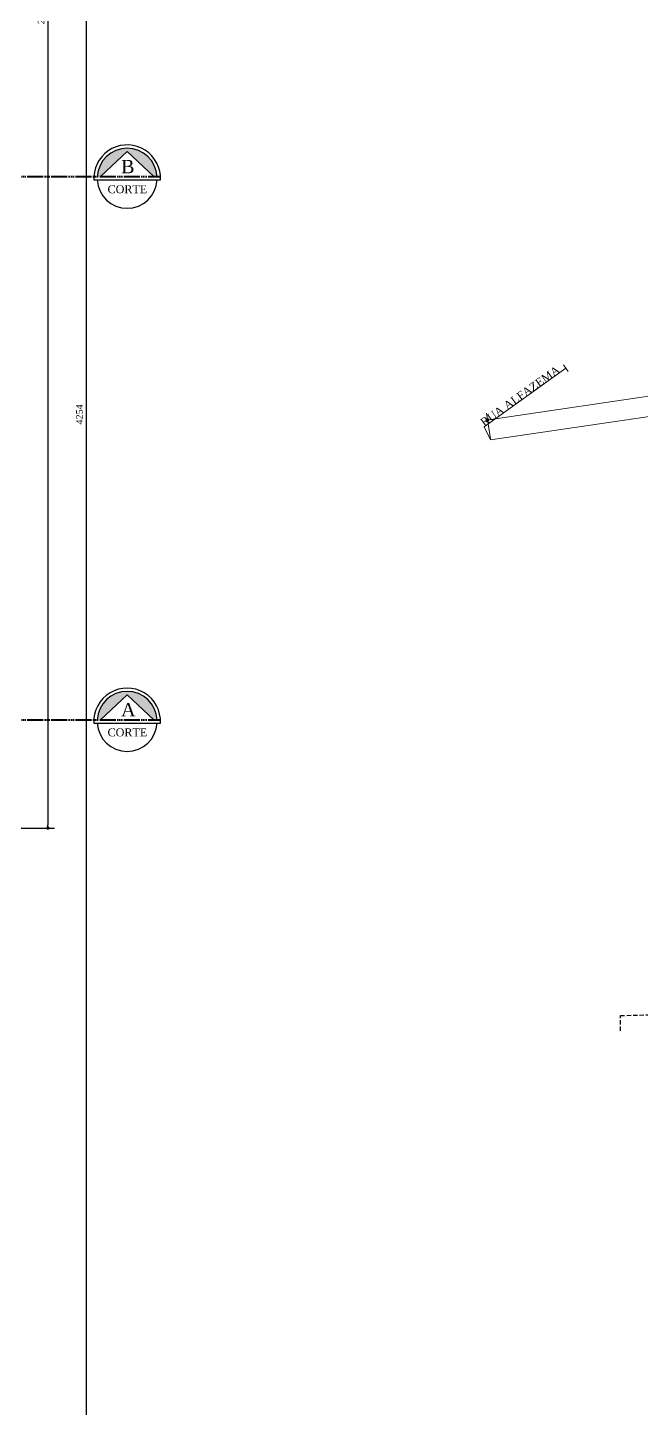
# Model space of a CAD drawing. Header units: millimetres. Extents: x 81693 to 98868, y 6565 to 11437.
# Drawn here: x 83508 to 84430, y 7611 to 9681 of the extents above; entities that cross this region are included whole.
import ezdxf

# ---------------------------------------------------------------- set-up
doc = ezdxf.new("R2010")
doc.units = ezdxf.units.MM
for name, pattern in [('ACAD_ISO05W100', [33, 24, -3, 0, -3, 0, -3]), ('ACAD_ISO06W100', [36, 24, -3, 0, -3, 0, -3, 0, -3]), ('HIDDEN', [9.525, 6.35, -3.175])]:
    doc.linetypes.add(name, pattern=pattern)
for name, color, linetype, lineweight in [('Corte Planta', 4, 'ACAD_ISO06W100', 40), ('Cotas', 12, 'Continuous', 5), ('Hachura', 1, 'Continuous', 9), ('Perfil Natural-3', 74, 'HIDDEN', 25), ('Portas - Janelas', 2, 'Continuous', 20), ('Projeção Balanço', 2, 'ACAD_ISO05W100', 20)]:
    doc.layers.add(name, color=color, linetype=linetype, lineweight=lineweight)
doc.layers.add('Fechamento Varanda', color=3, linetype='Continuous')
doc.layers.add('JANELA', color=2, linetype='Continuous')
doc.styles.add('Valéria', font='romantic.ttf', dxfattribs={"height": 10})
doc.styles.add('Valéria1', font='romantic.ttf', dxfattribs={"height": 10})
doc.dimstyles.new('Cota - 50', dxfattribs={"dimtxt": 10, "dimasz": 5, "dimexe": 10, "dimexo": 20, "dimgap": 5, "dimtad": 1, "dimtxsty": 'Valéria', "dimblk": 'DOT', "dimcen": 0, "dimclrd": 12, "dimclre": 12, "dimclrt": 2, "dimazin": 2, "dimtfac": 1, "dimtix": 1, "dimtmove": 0, "dimatfit": 3, "dimldrblk": 'DOT', "dimfxl": 1, "dimarcsym": 0})

# ---------------------------------------------------------------- blocks, each defined once
blk = doc.blocks.new('_Dot')
at = {"color": 0, "linetype": 'ByBlock', "lineweight": -2}
blk.add_line((-0.5, 0), (-1, 0), dxfattribs=at)
at = {"color": 0, "linetype": 'ByBlock', "const_width": 0.5}
blk.add_lwpolyline([(-0.25, 0, 1), (0.25, 0, 1)], format="xyb", close=True, dxfattribs=at)
blk = doc.blocks.new('*D605')
at = {"layer": 'Cotas', "color": 12, "lineweight": -2, "transparency": 16777216}
for p, q in [((83438.8, 10920.7), (83549, 10920.7)), ((83539, 10915.7), (83539, 8485.7)), ((83438.8, 8480.7), (83549, 8480.7))]:
    blk.add_line(p, q, dxfattribs=at)
at = {"layer": 'Defpoints', "color": 0, "transparency": 16777216}
for p in [(83418.8, 10920.7), (83418.8, 8480.7), (83539, 8480.7)]:
    blk.add_point(p, dxfattribs=at)
at = {"layer": 'Cotas', "color": 12, "lineweight": -2, "transparency": 16777216, "xscale": 5, "yscale": 5, "zscale": 5}
for p, rotation in [((83539, 10920.7), 90), ((83539, 8480.7), 270)]:
    blk.add_blockref('_Dot', p, dxfattribs=dict(at, rotation=rotation))
at = {"layer": 'Cotas', "color": 2, "transparency": 16777216, "insert": (83528.9, 9700.7), "char_height": 10, "attachment_point": 5, "rotation": 90, "style": 'Valéria'}
blk.add_mtext('2440', dxfattribs=at)
blk = doc.blocks.new('*D547')
at = {"layer": 'Cotas', "color": 12, "lineweight": -2, "transparency": 16777216}
for p, q in [((83453.8, 11227.8), (83606.6, 11227.8)), ((83596.6, 11222.8), (83596.6, 6978.7)), ((83437.2, 6973.7), (83606.6, 6973.7))]:
    blk.add_line(p, q, dxfattribs=at)
at = {"layer": 'Defpoints', "color": 0, "transparency": 16777216}
for p in [(83433.8, 11227.8), (83417.2, 6973.7), (83596.6, 6973.7)]:
    blk.add_point(p, dxfattribs=at)
at = {"layer": 'Cotas', "color": 12, "lineweight": -2, "transparency": 16777216, "xscale": 5, "yscale": 5, "zscale": 5}
for p, rotation in [((83596.6, 11227.8), 90), ((83596.6, 6973.7), 270)]:
    blk.add_blockref('_Dot', p, dxfattribs=dict(at, rotation=rotation))
at = {"layer": 'Cotas', "color": 2, "transparency": 16777216, "insert": (83586.4, 9100.8), "char_height": 10, "attachment_point": 5, "rotation": 90, "style": 'Valéria'}
blk.add_mtext('4254', dxfattribs=at)

msp = doc.modelspace()

# ---------------------------------------------------------------- hatches: boundary and pattern name
at = {"layer": 'Portas - Janelas'}
for points in [[(83697.8253, 9457.3128), (83702.834, 9457.3128, 0.945905303), (83612.973, 9457.3128), (83617.9817, 9457.3128), (83657.9035, 9494.8128)], [(83697.8253, 8643.0904), (83702.834, 8643.0904, 0.945905303), (83612.973, 8643.0904), (83617.9817, 8643.0904), (83657.9035, 8680.5904)]]:
    msp.add_hatch(color=256, dxfattribs=at).paths.add_polyline_path(points)

# ---------------------------------------------------------------- linework, layer by layer
at = {"layer": 'Corte Planta'}
for p, q in [((81692.7907, 9457.3128), (83707.841, 9457.3128)), ((81692.7907, 8643.0904), (83707.841, 8643.0904))]:
    msp.add_line(p, q, dxfattribs=at)
at = {"layer": 'Cotas', "color": 12}
for p, q in [((84888.4339, 9193.9754), (84203.7913, 9093.3097)), ((84203.0117, 9064.2403), (84197.3897, 9102.476))]:
    msp.add_line(p, q, dxfattribs=at)
at = {"layer": 'Fechamento Varanda'}
for p, q in [((83617.9817, 9457.3128), (83657.9035, 9494.8128)), ((83657.9035, 9494.8128), (83697.8253, 9457.3128)), ((83607.966, 9452.3128), (83707.841, 9452.3128)), ((83617.9817, 8643.0904), (83657.9035, 8680.5904)), ((83657.9035, 8680.5904), (83697.8253, 8643.0904)), ((83607.966, 8638.0904), (83707.841, 8638.0904))]:
    msp.add_line(p, q, dxfattribs=at)
for centre, radius, start, end in [((83657.9035, 9454.8128), 50, 357.134016, 177.134016), ((83657.9035, 9454.8128), 45, 3.1847385, 176.8152615), ((83657.9035, 9454.8128), 50, 177.134016, 182.865984), ((83657.9035, 9454.8128), 45, 183.1847385, 356.8152615), ((83657.9035, 8640.5904), 50, 357.134016, 182.865984), ((83657.9035, 8640.5904), 45, 3.1847385, 176.8152615), ((83657.9035, 8640.5904), 45, 183.1847385, 356.8152615)]:
    msp.add_arc(centre, radius, start, end, dxfattribs=at)
at = {"layer": 'Hachura', "ltscale": 0.5}
for p, q in [((84193.7661, 9082.2444), (84316.3531, 9170.2301)), ((84203.2539, 9062.5927), (84458.8852, 9100.1792)), ((84203.2539, 9062.5927), (84193.7661, 9082.2444))]:
    msp.add_line(p, q, dxfattribs=at)
at = {"layer": 'Perfil Natural-3'}
msp.add_lwpolyline([(84398.1569, 8176.6214), (84398.1569, 8199.6214), (84773.6458, 8208.6214), (84933.5506, 8258.6214), (85196.3637, 8308.6214), (85932.3956, 8358.6214), (86888.8457, 8408.6214), (87866.1306, 8458.6214), (88849.0036, 8510.728)], dxfattribs=at)
at = {"layer": 'Projeção Balanço'}
msp.add_line((84319.8517, 9165.3556), (84312.8545, 9175.1045), dxfattribs=at)

# ---------------------------------------------------------------- block references
at = {"layer": 'Cotas', "color": 12, "xscale": 5, "yscale": 5, "zscale": 5, "rotation": 188.3644908967575}
msp.add_blockref('_Dot', (84198.8444, 9092.5823), dxfattribs=at)

# ---------------------------------------------------------------- texts
at = {"layer": 'Cotas', "insert": (84186.624, 9092.1952), "char_height": 12, "attachment_point": 1, "rotation": 35.668534, "style": 'Valéria'}
msp.add_mtext_dynamic_manual_height_columns('{\\C2;RUA ALFAZEMA}', width=141.406292, gutter_width=50, heights=[0], dxfattribs=at)
at = {"layer": 'Fechamento Varanda', "char_height": 12, "attachment_point": 1, "style": 'Valéria'}
for insert in [(83628.5465, 9444.3962), (83628.5465, 8630.1738)]:
    msp.add_mtext('CORTE', dxfattribs=dict(at, insert=insert))
at = {"layer": 'JANELA', "char_height": 20, "attachment_point": 1, "style": 'Valéria1'}
for s, insert in [('{\\fTimes New Roman|b0|i0|c0|p18;\\C4;B}', (83648.787, 9482.3499)), ('{\\fTimes New Roman|b0|i0|c0|p18;\\C4;A}', (83648.787, 8668.1275))]:
    msp.add_mtext(s, dxfattribs=dict(at, insert=insert))

# ---------------------------------------------------------------- dimensions: what is measured, and where the dimension line sits
at = {"layer": 'Cotas'}
dim = msp.add_linear_dim(base=(83596.5888, 6973.6965), p1=(83433.7927, 11227.8374), p2=(83417.2294, 6973.6965), angle=90, text='4254', dimstyle='Cota - 50', dxfattribs=at)
dim.commit()
dim.dimension.update_dxf_attribs({"geometry": '*D547', "text_midpoint": (83586.3965, 9100.767)})
dim = msp.add_linear_dim(base=(83539.0171, 8480.6965), p1=(83418.7927, 10920.6965), p2=(83418.7927, 8480.6965), angle=90, dimstyle='Cota - 50', dxfattribs=at)
dim.commit()
dim.dimension.update_dxf_attribs({"geometry": '*D605', "text_midpoint": (83528.9062, 9700.6965)})

doc.saveas('drawing.dxf')
